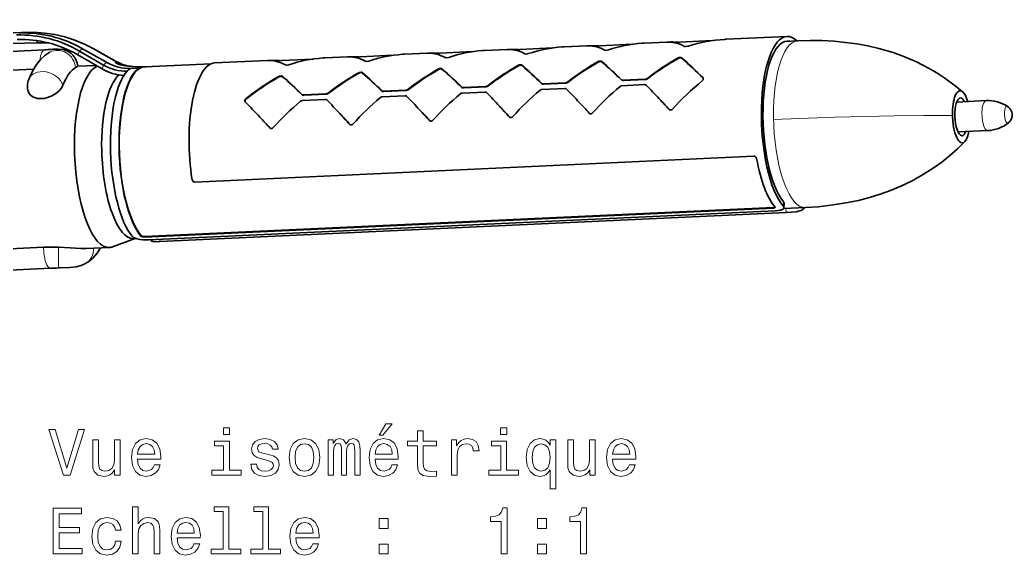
# Model space of a CAD drawing. Extents: x 370 to 946, y 143 to 764.
# Drawn here: x 870.1 to 946.2, y 716.5 to 757.6 of the extents above; entities that cross this region are included whole.
import ezdxf

# ---------------------------------------------------------------- set-up
doc = ezdxf.new("R2010")
doc.units = 0

msp = doc.modelspace()

# ---------------------------------------------------------------- linework, layer by layer
at = {"color": 7, "lineweight": 35, "ltscale": 0.16161}
msp.add_line((871.482, 755.865), (865.02, 755.691), dxfattribs=at)
at = {"color": 7, "lineweight": 35, "ltscale": 0.043537}
for p, q in [((913.564, 755.639), (911.824, 755.559)), ((899.58, 754.993), (901.32, 755.073)), ((893.458, 754.71), (895.197, 754.79)), ((911.938, 752.799), (910.199, 752.719)), ((911.953, 752.77), (910.213, 752.69)), ((917.984, 752.654), (916.245, 752.573)), ((918.06, 753.082), (916.321, 753.002)), ((918.075, 753.054), (916.336, 752.973)), ((891.832, 751.87), (893.572, 751.95)), ((891.847, 751.841), (893.586, 751.921)), ((897.954, 752.153), (899.694, 752.233)), ((897.969, 752.124), (899.709, 752.204)), ((904, 752.007), (905.74, 752.087)), ((905.816, 752.516), (904.076, 752.436)), ((905.831, 752.487), (904.091, 752.407)), ((911.862, 752.371), (910.122, 752.29)), ((891.756, 751.441), (893.495, 751.521)), ((897.878, 751.724), (899.618, 751.804))]:
    msp.add_line(p, q, dxfattribs=at)
at = {"color": 7, "lineweight": 35, "ltscale": 0.00285}
for p, q in [((913.564, 755.639), (913.678, 755.643)), ((919.686, 755.922), (919.8, 755.926)), ((901.319, 755.073), (901.433, 755.076)), ((907.441, 755.356), (907.555, 755.359)), ((895.197, 754.79), (895.311, 754.793))]:
    msp.add_line(p, q, dxfattribs=at)
at = {"color": 7, "lineweight": 35, "ltscale": 0.000339161}
msp.add_line((913.735, 755.642), (913.721, 755.642), dxfattribs=at)
at = {"color": 7, "lineweight": 35, "ltscale": 0.00383}
for p, q in [((913.735, 755.642), (913.888, 755.646)), ((901.49, 755.076), (901.643, 755.08)), ((895.368, 754.793), (895.521, 754.797))]:
    msp.add_line(p, q, dxfattribs=at)
at = {"color": 7, "lineweight": 13, "ltscale": 0.000387681}
for p, q in [((913.888, 755.646), (913.888, 755.631)), ((895.521, 754.797), (895.521, 754.781))]:
    msp.add_line(p, q, dxfattribs=at)
at = {"color": 7, "lineweight": 35, "ltscale": 0.076151}
for p, q in [((917.069, 755.754), (914.026, 755.613)), ((904.825, 755.188), (901.782, 755.047))]:
    msp.add_line(p, q, dxfattribs=at)
at = {"color": 7, "lineweight": 35, "ltscale": 0.003829}
for p, q in [((917.947, 755.842), (917.794, 755.833)), ((899.58, 754.993), (899.427, 754.984)), ((905.55, 755.267), (905.703, 755.276)), ((911.825, 755.559), (911.672, 755.55)), ((893.458, 754.71), (893.305, 754.701))]:
    msp.add_line(p, q, dxfattribs=at)
at = {"color": 7, "lineweight": 35, "ltscale": 0.043539}
for p, q in [((919.686, 755.922), (917.947, 755.842)), ((905.702, 755.276), (907.442, 755.356))]:
    msp.add_line(p, q, dxfattribs=at)
at = {"color": 7, "lineweight": 35, "ltscale": 0.000337637}
msp.add_line((919.857, 755.925), (919.844, 755.925), dxfattribs=at)
at = {"color": 7, "lineweight": 35, "ltscale": 0.003828}
for p, q in [((919.857, 755.925), (920.01, 755.929)), ((907.766, 755.363), (907.612, 755.359))]:
    msp.add_line(p, q, dxfattribs=at)
at = {"color": 7, "lineweight": 13, "ltscale": 0.00038772}
for p, q in [((920.01, 755.929), (920.01, 755.914)), ((907.766, 755.363), (907.766, 755.348))]:
    msp.add_line(p, q, dxfattribs=at)
at = {"color": 7, "lineweight": 35, "ltscale": 0.076149}
for p, q in [((923.191, 756.037), (920.149, 755.896)), ((898.703, 754.905), (895.66, 754.764)), ((910.947, 755.471), (907.904, 755.33)), ((892.58, 754.622), (889.538, 754.481))]:
    msp.add_line(p, q, dxfattribs=at)
at = {"color": 7, "lineweight": 35, "ltscale": 0.001743}
msp.add_line((924.207, 756.134), (924.138, 756.13), dxfattribs=at)
at = {"color": 7, "lineweight": 35, "ltscale": 0.11771}
msp.add_line((924.207, 756.134), (928.911, 756.352), dxfattribs=at)
at = {"color": 7, "lineweight": 35, "ltscale": 0.02477}
msp.add_line((928.739, 755.968), (929.729, 756.014), dxfattribs=at)
at = {"color": 7, "lineweight": 35, "ltscale": 0.148504}
for p, q in [((871.991, 755.329), (866.057, 755.055)), ((871.903, 740.181), (865.969, 739.907)), ((872.438, 738.566), (866.504, 738.292))]:
    msp.add_line(p, q, dxfattribs=at)
at = {"color": 7, "lineweight": 13, "ltscale": 0.000695995}
msp.add_line((872.478, 755.358), (872.45, 755.356), dxfattribs=at)
at = {"color": 7, "lineweight": 13, "ltscale": 0.008079}
msp.add_line((874.65, 755.235), (874.528, 754.935), dxfattribs=at)
at = {"color": 7, "lineweight": 35, "ltscale": 0.053589}
msp.add_line((876.384, 753.862), (874.528, 754.935), dxfattribs=at)
at = {"color": 7, "lineweight": 35, "ltscale": 0.053547}
msp.add_line((876.503, 754.161), (874.65, 755.235), dxfattribs=at)
at = {"color": 7, "lineweight": 35, "ltscale": 0.002399}
msp.add_line((874.813, 755.462), (874.896, 755.415), dxfattribs=at)
at = {"color": 7, "lineweight": 35, "ltscale": 0.051015}
msp.add_line((876.667, 754.402), (874.896, 755.415), dxfattribs=at)
at = {"color": 7, "lineweight": 35, "ltscale": 0.002397}
msp.add_line((875.983, 755.273), (876.067, 755.226), dxfattribs=at)
at = {"color": 7, "lineweight": 35, "ltscale": 0.036484}
msp.add_line((877.333, 754.5), (876.067, 755.226), dxfattribs=at)
at = {"color": 7, "lineweight": 35, "ltscale": 0.000339089}
for p, q in [((901.491, 755.076), (901.477, 755.075)), ((895.355, 754.792), (895.368, 754.793))]:
    msp.add_line(p, q, dxfattribs=at)
at = {"color": 7, "lineweight": 13, "ltscale": 0.000389207}
msp.add_line((901.643, 755.08), (901.644, 755.065), dxfattribs=at)
at = {"color": 7, "lineweight": 35, "ltscale": 0.000337564}
msp.add_line((907.613, 755.359), (907.599, 755.359), dxfattribs=at)
at = {"color": 7, "lineweight": 35, "ltscale": 0.035427}
msp.add_line((874.511, 754.061), (875.926, 754.127), dxfattribs=at)
at = {"color": 7, "lineweight": 13, "ltscale": 0.008028}
msp.add_line((876.503, 754.161), (876.384, 753.862), dxfattribs=at)
at = {"color": 7, "lineweight": 35, "ltscale": 0.0024}
msp.add_line((876.751, 754.354), (876.667, 754.402), dxfattribs=at)
at = {"color": 7, "lineweight": 35, "ltscale": 0.004422}
msp.add_line((877.902, 754.236), (877.74, 754.305), dxfattribs=at)
at = {"color": 7, "lineweight": 35, "ltscale": 0.127515}
msp.add_line((884.748, 754.26), (879.653, 754.024), dxfattribs=at)
at = {"color": 7, "lineweight": 35, "ltscale": 0.101208}
msp.add_line((885.019, 754.322), (889.063, 754.509), dxfattribs=at)
at = {"color": 7, "lineweight": 35, "ltscale": 0.000485383}
msp.add_line((889.063, 754.509), (889.083, 754.51), dxfattribs=at)
at = {"color": 7, "lineweight": 35, "ltscale": 0.001561}
msp.add_line((889.177, 754.511), (889.114, 754.51), dxfattribs=at)
at = {"color": 7, "lineweight": 13, "ltscale": 0.001042}
for p, q in [((908.32, 754.099), (908.308, 754.138)), ((914.442, 754.382), (914.43, 754.421)), ((896.076, 753.532), (896.064, 753.572)), ((902.198, 753.815), (902.186, 753.855)), ((889.954, 753.249), (889.941, 753.289))]:
    msp.add_line(p, q, dxfattribs=at)
at = {"color": 7, "lineweight": 13, "ltscale": 0.001036}
for p, q in [((908.594, 754.111), (908.583, 754.151)), ((920.839, 754.677), (920.828, 754.717)), ((902.472, 753.828), (902.461, 753.868)), ((890.228, 753.262), (890.217, 753.302))]:
    msp.add_line(p, q, dxfattribs=at)
at = {"color": 7, "lineweight": 13, "ltscale": 0.001037}
msp.add_line((914.717, 754.394), (914.705, 754.434), dxfattribs=at)
at = {"color": 7, "lineweight": 13, "ltscale": 0.001043}
msp.add_line((920.565, 754.665), (920.553, 754.705), dxfattribs=at)
at = {"color": 7, "lineweight": 35, "ltscale": 0.137018}
msp.add_line((865.658, 753.593), (871.133, 753.846), dxfattribs=at)
at = {"color": 7, "lineweight": 13, "ltscale": 0.001093}
msp.add_line((877.523, 754.029), (877.486, 754.051), dxfattribs=at)
at = {"color": 7, "lineweight": 35, "ltscale": 0.000198575}
msp.add_line((878.314, 753.692), (878.322, 753.692), dxfattribs=at)
at = {"color": 7, "lineweight": 35, "ltscale": 2.44617e-05}
msp.add_line((878.563, 753.902), (878.562, 753.902), dxfattribs=at)
at = {"color": 7, "lineweight": 35, "ltscale": 0.000229131}
msp.add_line((878.572, 753.902), (878.563, 753.902), dxfattribs=at)
at = {"color": 7, "lineweight": 35, "ltscale": 0.0118}
msp.add_line((879.043, 753.924), (878.571, 753.902), dxfattribs=at)
at = {"color": 7, "lineweight": 35, "ltscale": 0.001247}
msp.add_line((878.743, 754.044), (878.693, 754.048), dxfattribs=at)
at = {"color": 7, "lineweight": 13, "ltscale": 0.001139}
msp.add_line((879.166, 753.842), (879.165, 753.887), dxfattribs=at)
at = {"color": 7, "lineweight": 35, "ltscale": 0.002002}
msp.add_line((879.232, 753.888), (879.166, 753.842), dxfattribs=at)
at = {"color": 7, "lineweight": 35, "ltscale": 0.001137}
for p, q in [((879.177, 753.857), (879.176, 753.903)), ((919.131, 751.545), (919.099, 751.578)), ((894.642, 750.413), (894.611, 750.446)), ((906.886, 750.979), (906.855, 751.012))]:
    msp.add_line(p, q, dxfattribs=at)
at = {"color": 7, "lineweight": 13, "ltscale": 0.001035}
msp.add_line((896.35, 753.545), (896.339, 753.585), dxfattribs=at)
at = {"color": 7, "lineweight": 13, "ltscale": 0.000821605}
for p, q in [((910.075, 752.76), (910.09, 752.731)), ((916.197, 753.044), (916.212, 753.014)), ((891.708, 751.911), (891.723, 751.882))]:
    msp.add_line(p, q, dxfattribs=at)
at = {"color": 7, "lineweight": 13, "ltscale": 0.000807955}
msp.add_line((910.199, 752.719), (910.213, 752.69), dxfattribs=at)
at = {"color": 7, "lineweight": 13, "ltscale": 0.00081699}
for p, q in [((911.938, 752.799), (911.953, 752.77)), ((918.06, 753.082), (918.075, 753.054)), ((899.693, 752.233), (899.709, 752.204)), ((905.816, 752.516), (905.831, 752.487))]:
    msp.add_line(p, q, dxfattribs=at)
at = {"color": 7, "lineweight": 13, "ltscale": 0.000819558}
for p, q in [((912.081, 752.853), (912.095, 752.824)), ((893.714, 752.004), (893.729, 751.975)), ((905.958, 752.57), (905.973, 752.541))]:
    msp.add_line(p, q, dxfattribs=at)
at = {"color": 7, "lineweight": 13, "ltscale": 0.000807276}
for p, q in [((916.321, 753.002), (916.336, 752.973)), ((904.077, 752.436), (904.091, 752.407))]:
    msp.add_line(p, q, dxfattribs=at)
at = {"color": 7, "lineweight": 13, "ltscale": 0.000820924}
msp.add_line((918.203, 753.136), (918.218, 753.107), dxfattribs=at)
at = {"color": 7, "lineweight": 13, "ltscale": 0.000757465}
msp.add_line((922.469, 753.165), (922.456, 753.192), dxfattribs=at)
at = {"color": 7, "lineweight": 35, "ltscale": 0.000578298}
msp.add_line((922.469, 753.165), (922.484, 753.147), dxfattribs=at)
at = {"color": 7, "lineweight": 13, "ltscale": 0.000808644}
msp.add_line((891.832, 751.87), (891.847, 751.841), dxfattribs=at)
at = {"color": 7, "lineweight": 13, "ltscale": 0.000816281}
msp.add_line((893.571, 751.95), (893.586, 751.921), dxfattribs=at)
at = {"color": 7, "lineweight": 13, "ltscale": 0.000823654}
msp.add_line((897.831, 752.194), (897.845, 752.165), dxfattribs=at)
at = {"color": 7, "lineweight": 13, "ltscale": 0.000809322}
msp.add_line((897.955, 752.153), (897.969, 752.124), dxfattribs=at)
at = {"color": 7, "lineweight": 13, "ltscale": 0.000820238}
msp.add_line((899.836, 752.287), (899.851, 752.258), dxfattribs=at)
at = {"color": 7, "lineweight": 13, "ltscale": 0.000822968}
msp.add_line((903.953, 752.477), (903.968, 752.448), dxfattribs=at)
at = {"color": 7, "lineweight": 35, "ltscale": 0.000794143}
msp.add_line((887.339, 751.36), (887.359, 751.335), dxfattribs=at)
at = {"color": 7, "lineweight": 13, "ltscale": 0.000790613}
msp.add_line((887.417, 751.544), (887.401, 751.571), dxfattribs=at)
at = {"color": 7, "lineweight": 35, "ltscale": 0.001136}
for p, q in [((913.008, 751.262), (912.977, 751.295)), ((900.764, 750.696), (900.733, 750.729))]:
    msp.add_line(p, q, dxfattribs=at)
at = {"color": 7, "lineweight": 35, "ltscale": 0.056857}
for p, q in [((944.194, 751.427), (941.922, 751.322)), ((944.3, 749.13), (942.028, 749.025))]:
    msp.add_line(p, q, dxfattribs=at)
at = {"color": 7, "lineweight": 13, "ltscale": 0.000517588}
for p, q in [((913.747, 750.468), (913.73, 750.479)), ((919.869, 750.751), (919.852, 750.762)), ((901.503, 749.902), (901.486, 749.913)), ((907.625, 750.185), (907.608, 750.196))]:
    msp.add_line(p, q, dxfattribs=at)
at = {"color": 7, "lineweight": 35, "ltscale": 0.000772277}
for p, q in [((913.747, 750.468), (913.77, 750.447)), ((895.38, 749.618), (895.403, 749.598)), ((901.503, 749.902), (901.526, 749.881)), ((889.258, 749.335), (889.281, 749.315))]:
    msp.add_line(p, q, dxfattribs=at)
at = {"color": 7, "lineweight": 35, "ltscale": 0.000773405}
for p, q in [((919.869, 750.751), (919.892, 750.73)), ((907.625, 750.185), (907.648, 750.164))]:
    msp.add_line(p, q, dxfattribs=at)
at = {"color": 7, "lineweight": 35, "ltscale": 0.001134}
msp.add_line((888.52, 750.13), (888.488, 750.163), dxfattribs=at)
at = {"color": 7, "lineweight": 13, "ltscale": 0.000518853}
msp.add_line((895.38, 749.618), (895.363, 749.63), dxfattribs=at)
at = {"color": 7, "lineweight": 13, "ltscale": 0.000518444}
msp.add_line((889.258, 749.335), (889.241, 749.347), dxfattribs=at)
at = {"color": 7, "lineweight": 35}
for p, q in [((926.359, 747.166), (883.504, 745.184)), ((927.867, 743.182), (879.643, 740.952)), ((927.871, 743.229), (879.647, 740.999)), ((879.975, 740.748), (928.011, 742.969)), ((880.82, 740.61), (928.855, 742.831))]:
    msp.add_line(p, q, dxfattribs=at)
at = {"color": 7, "lineweight": 13, "ltscale": 0.008593}
msp.add_line((928.622, 743.324), (928.636, 743.667), dxfattribs=at)
at = {"color": 7, "lineweight": 35, "ltscale": 0.008535}
msp.add_line((928.678, 743.198), (928.692, 743.539), dxfattribs=at)
at = {"color": 7, "lineweight": 13, "ltscale": 0.001179}
msp.add_line((927.867, 743.182), (927.871, 743.229), dxfattribs=at)
at = {"color": 7, "lineweight": 35, "ltscale": 0.041432}
msp.add_line((928.665, 743.151), (930.32, 743.228), dxfattribs=at)
at = {"color": 7, "lineweight": 13, "ltscale": 0.008228}
msp.add_line((928.855, 742.831), (928.827, 743.159), dxfattribs=at)
at = {"color": 7, "lineweight": 13, "ltscale": 0.00347}
msp.add_line((930.116, 743.079), (930.104, 743.218), dxfattribs=at)
at = {"color": 7, "lineweight": 35, "ltscale": 0.045984}
msp.add_line((878.912, 740.851), (877.188, 740.21), dxfattribs=at)
at = {"color": 7, "lineweight": 35, "ltscale": 0.004405}
msp.add_line((878.799, 740.845), (878.975, 740.854), dxfattribs=at)
at = {"color": 7, "lineweight": 13, "ltscale": 0.001177}
for p, q in [((879.389, 741.014), (879.393, 741.061)), ((879.643, 740.952), (879.647, 740.999))]:
    msp.add_line(p, q, dxfattribs=at)
at = {"color": 7, "lineweight": 35, "ltscale": 0.001679}
msp.add_line((880.146, 740.688), (880.14, 740.755), dxfattribs=at)
at = {"color": 7, "lineweight": 13, "ltscale": 0.004429}
msp.add_line((880.82, 740.61), (880.804, 740.786), dxfattribs=at)
at = {"color": 7, "lineweight": 35, "ltscale": 0.044706}
msp.add_line((875.157, 740.076), (876.943, 740.159), dxfattribs=at)
at = {"color": 7, "lineweight": 35}
for points in [[(877.74, 754.305), (877.318, 754.508), (876.669, 754.87), (875.746, 755.393), (875.028, 755.759), (874.302, 756.065), (873.543, 756.315), (872.764, 756.499), (871.969, 756.615), (871.162, 756.669), (870.215, 756.667), (868.683, 756.608), (865.018, 756.46), (863.959, 756.428), (863.211, 756.445), (862.454, 756.527), (861.735, 756.678), (861.154, 756.859), (860.491, 757.134), (859.835, 757.489), (859.613, 757.628)], [(929.735, 756.015), (930.679, 756.04), (931.605, 756.03), (932.512, 755.983), (933.401, 755.9), (934.27, 755.78), (935.12, 755.623), (935.949, 755.43), (937.041, 755.11), (937.877, 754.809), (938.842, 754.395), (939.767, 753.924), (940.407, 753.55), (941.025, 753.148), (941.906, 752.497), (942.381, 752.102)], [(872.372, 755.139), (872.023, 754.912), (871.682, 754.603), (871.374, 754.226), (871.101, 753.79), (870.842, 753.255), (870.76, 753.053)], [(874.515, 754.06), (874.466, 754.34), (874.351, 754.628), (874.178, 754.884), (873.953, 755.097), (873.68, 755.256), (873.372, 755.355), (873.029, 755.389), (872.615, 755.368), (872.478, 755.358)], [(908.813, 755.02), (908.837, 755.012), (908.9, 755.004), (909.088, 755.033)], [(914.935, 755.303), (914.959, 755.295), (915.023, 755.287), (915.21, 755.316)], [(921.057, 755.587), (921.081, 755.578), (921.145, 755.57), (921.333, 755.599)], [(878.693, 754.048), (878.376, 754.068), (878.171, 754.091), (877.775, 754.181), (877.606, 754.244), (877.474, 754.314), (877.434, 754.348), (877.423, 754.362), (877.417, 754.374), (877.417, 754.379), (877.422, 754.388), (877.43, 754.393), (877.445, 754.396), (877.485, 754.393)], [(890.446, 754.171), (890.47, 754.162), (890.534, 754.154), (890.722, 754.184)], [(896.569, 754.454), (896.592, 754.445), (896.656, 754.438), (896.844, 754.467)], [(902.691, 754.737), (902.715, 754.728), (902.778, 754.721), (902.966, 754.75)], [(908.583, 754.151), (908.558, 754.167), (908.492, 754.182), (908.368, 754.165), (908.308, 754.138)], [(908.594, 754.111), (908.57, 754.127), (908.504, 754.142), (908.38, 754.125), (908.32, 754.099)], [(914.705, 754.434), (914.68, 754.45), (914.614, 754.465), (914.491, 754.448), (914.43, 754.421)], [(914.717, 754.394), (914.692, 754.41), (914.626, 754.425), (914.502, 754.408), (914.442, 754.382)], [(920.828, 754.717), (920.803, 754.733), (920.737, 754.748), (920.613, 754.731), (920.553, 754.705)], [(920.839, 754.677), (920.814, 754.693), (920.748, 754.708), (920.625, 754.691), (920.565, 754.665)], [(874.353, 753.967), (874.496, 754.046), (874.512, 754.057), (874.514, 754.06)], [(879.042, 753.924), (879.133, 753.922), (879.163, 753.915), (879.172, 753.91), (879.175, 753.907), (879.176, 753.903)], [(896.339, 753.585), (896.314, 753.601), (896.248, 753.616), (896.124, 753.599), (896.064, 753.572)], [(896.35, 753.545), (896.325, 753.56), (896.259, 753.575), (896.136, 753.558), (896.076, 753.532)], [(902.461, 753.868), (902.436, 753.884), (902.37, 753.899), (902.246, 753.882), (902.186, 753.855)], [(902.472, 753.828), (902.447, 753.844), (902.382, 753.859), (902.258, 753.841), (902.198, 753.815)], [(871.765, 751.582), (871.949, 751.6), (872.134, 751.638), (872.493, 751.768), (872.821, 751.958), (873.096, 752.19), (873.269, 752.396), (873.383, 752.606)], [(890.217, 753.302), (890.192, 753.318), (890.126, 753.333), (890.002, 753.315), (889.941, 753.289)], [(890.228, 753.262), (890.203, 753.277), (890.137, 753.292), (890.014, 753.275), (889.954, 753.249)], [(922.478, 753.161), (922.489, 753.079), (922.47, 753.023), (922.414, 752.956)], [(871.765, 751.582), (871.431, 751.602), (871.275, 751.641), (871.132, 751.697), (871.007, 751.768), (870.9, 751.854), (870.797, 751.978), (870.732, 752.115)], [(887.401, 751.571), (887.355, 751.524), (887.328, 751.467), (887.33, 751.378), (887.339, 751.36)], [(887.417, 751.544), (887.347, 751.449), (887.338, 751.385), (887.348, 751.347)], [(942.558, 748.292), (942.458, 748.216), (942.354, 748.189), (942.247, 748.212), (942.168, 748.262), (942.09, 748.34), (942.006, 748.457), (941.928, 748.603), (941.791, 748.967), (941.688, 749.404), (941.626, 749.842), (941.599, 750.297)], [(942.866, 749.063), (942.787, 748.737), (942.684, 748.475), (942.558, 748.292)], [(930.314, 743.227), (931.289, 743.291), (932.454, 743.421), (933.585, 743.606), (934.384, 743.776), (935.227, 743.993), (936.047, 744.245), (936.843, 744.531), (937.65, 744.867), (938.464, 745.257), (939.182, 745.65), (940.117, 746.237), (940.774, 746.708), (941.4, 747.21), (941.996, 747.739), (942.558, 748.292)], [(928.001, 743.235), (927.996, 743.221), (927.988, 743.213), (927.963, 743.199), (927.867, 743.182)], [(927.992, 743.26), (927.97, 743.247), (927.871, 743.229)], [(928.678, 743.198), (928.662, 743.147), (928.62, 743.102), (928.555, 743.064), (928.406, 743.016), (928.22, 742.985), (928.011, 742.969)], [(930.116, 743.079), (929.998, 743.008), (929.888, 742.969), (929.622, 742.907), (929.242, 742.858), (928.855, 742.831)], [(878.703, 741.016), (878.794, 740.938), (878.92, 740.874), (879.072, 740.824), (879.285, 740.781), (879.513, 740.755), (879.975, 740.748)], [(879.643, 740.952), (879.467, 740.973), (879.401, 741.003), (879.389, 741.014)], [(879.647, 740.999), (879.47, 741.02), (879.405, 741.05), (879.393, 741.061)], [(880.146, 740.688), (880.151, 740.672), (880.163, 740.658), (880.19, 740.641), (880.277, 740.618), (880.427, 740.605), (880.82, 740.61)], [(874.755, 740.075), (873.935, 740.123), (873.036, 740.178)], [(876.275, 740.128), (875.998, 739.713), (875.7, 739.371), (875.379, 739.093), (875.07, 738.896)], [(875.072, 738.899), (874.782, 738.774), (874.411, 738.681), (873.923, 738.624), (873.133, 738.589), (873.014, 738.586)]]:
    msp.add_lwpolyline(points, dxfattribs=at)
at = {"color": 7, "lineweight": 13}
for points in [[(872.898, 755.283), (872.983, 755.338), (872.995, 755.351), (872.997, 755.356), (872.997, 755.363), (872.994, 755.367), (872.983, 755.374), (872.96, 755.379), (872.885, 755.382), (872.452, 755.356)], [(927.879, 749.972), (932.577, 750.156), (937.155, 750.267), (939.394, 750.292), (941.599, 750.297)], [(873.036, 740.178), (873.051, 739.056), (873.033, 738.656), (873.021, 738.595), (873.018, 738.589), (873.016, 738.587), (873.014, 738.586)]]:
    msp.add_lwpolyline(points, dxfattribs=at)
for points in [[(874.568, 726.197), (873.69, 723.216), (872.788, 726.197), (872.309, 726.197), (873.438, 722.692), (873.943, 722.692), (875.047, 726.197)], [(886.162, 726.313), (885.693, 726.313), (885.693, 725.809), (886.162, 725.809)], [(897.631, 725.768), (897.928, 725.768), (898.629, 726.626), (898.135, 726.626)], [(900.566, 724.931), (900.566, 723.575), (900.596, 723.136), (900.737, 722.833), (901.02, 722.657), (901.499, 722.596), (902.023, 722.621), (902.023, 723.005), (901.64, 722.974), (901.292, 723.015), (901.105, 723.141), (901.025, 723.353), (901.01, 723.65), (901.01, 724.931), (902.023, 724.931), (902.023, 725.309), (901.01, 725.309), (901.01, 726.101), (900.566, 726.101), (900.566, 725.309), (899.799, 725.309), (899.799, 724.931)], [(907.415, 726.313), (906.946, 726.313), (906.946, 725.809), (907.415, 725.809)], [(877.77, 725.4), (877.327, 725.4), (877.327, 723.837), (877.276, 723.474), (877.13, 723.211), (876.903, 723.05), (876.605, 723), (876.368, 723.04), (876.217, 723.161), (876.131, 723.368), (876.111, 723.66), (876.111, 725.4), (875.667, 725.4), (875.667, 723.62), (875.683, 723.262), (875.778, 722.964), (876.071, 722.692), (876.54, 722.596), (876.792, 722.631), (877.009, 722.722), (877.196, 722.879), (877.347, 723.106), (877.347, 722.692), (877.77, 722.692)], [(879.107, 723.917), (880.882, 723.917), (880.887, 724.124), (880.807, 724.704), (880.585, 725.138), (880.232, 725.4), (879.763, 725.496), (879.304, 725.395), (878.951, 725.113), (878.724, 724.654), (878.643, 724.049), (878.719, 723.428), (878.946, 722.974), (879.294, 722.692), (879.747, 722.596), (880.141, 722.662), (880.464, 722.833), (880.701, 723.106), (880.837, 723.469), (880.398, 723.469), (880.307, 723.267), (880.176, 723.116), (879.803, 722.995), (879.515, 723.05), (879.299, 723.227), (879.157, 723.514), (879.107, 723.902)], [(886.147, 723.065), (886.147, 725.309), (885.008, 725.309), (885.008, 724.931), (885.703, 724.931), (885.703, 723.065), (884.796, 723.065), (884.796, 722.692), (887.065, 722.692), (887.065, 723.065)], [(889.153, 724.271), (888.724, 724.371), (888.407, 724.487), (888.301, 724.724), (888.331, 724.891), (888.437, 725.012), (888.608, 725.087), (888.855, 725.118), (889.093, 725.087), (889.279, 724.997), (889.4, 724.861), (889.451, 724.679), (889.884, 724.679), (889.884, 724.689), (889.809, 725.017), (889.602, 725.274), (889.279, 725.435), (888.855, 725.496), (888.427, 725.435), (888.114, 725.269), (887.917, 725.022), (887.857, 724.709), (887.902, 724.407), (888.044, 724.195), (888.276, 724.044), (888.613, 723.938), (889.108, 723.817), (889.41, 723.69), (889.491, 723.59), (889.521, 723.438), (889.476, 723.252), (889.355, 723.111), (889.158, 723.02), (888.896, 722.99), (888.618, 723.02), (888.417, 723.126), (888.281, 723.297), (888.225, 723.534), (887.796, 723.534), (887.867, 723.131), (888.074, 722.838), (888.402, 722.662), (888.855, 722.596), (889.33, 722.662), (889.678, 722.838), (889.889, 723.121), (889.965, 723.489), (889.91, 723.807), (889.753, 724.023), (889.496, 724.165)], [(890.732, 724.044), (890.812, 723.428), (891.044, 722.974), (891.412, 722.692), (891.907, 722.596), (892.396, 722.692), (892.764, 722.969), (892.996, 723.423), (893.082, 724.044), (892.996, 724.659), (892.764, 725.118), (892.396, 725.395), (891.907, 725.496), (891.412, 725.395), (891.044, 725.113), (890.812, 724.659)], [(893.722, 722.692), (894.131, 722.692), (894.131, 724.503), (894.156, 724.775), (894.232, 724.971), (894.348, 725.087), (894.499, 725.133), (894.62, 725.093), (894.701, 724.992), (894.741, 724.82), (894.756, 724.593), (894.756, 722.692), (895.139, 722.692), (895.139, 724.503), (895.165, 724.77), (895.24, 724.966), (895.361, 725.087), (895.513, 725.133), (895.634, 725.093), (895.714, 724.992), (895.765, 724.593), (895.765, 722.692), (896.173, 722.692), (896.173, 724.563), (896.148, 724.951), (896.067, 725.249), (895.906, 725.43), (895.644, 725.496), (895.336, 725.395), (895.099, 725.103), (894.912, 725.39), (894.6, 725.496), (894.312, 725.395), (894.116, 725.113), (894.116, 725.4), (893.722, 725.4)], [(897.323, 723.917), (899.098, 723.917), (899.103, 724.124), (899.023, 724.704), (898.801, 725.138), (898.448, 725.4), (897.979, 725.496), (897.52, 725.395), (897.167, 725.113), (896.94, 724.654), (896.859, 724.049), (896.935, 723.428), (897.162, 722.974), (897.51, 722.692), (897.964, 722.596), (898.357, 722.662), (898.68, 722.833), (898.917, 723.106), (899.053, 723.469), (898.614, 723.469), (898.523, 723.267), (898.392, 723.116), (898.019, 722.995), (897.732, 723.05), (897.515, 723.227), (897.373, 723.514), (897.323, 723.902)], [(903.173, 722.692), (903.617, 722.692), (903.617, 724.24), (903.662, 724.613), (903.799, 724.881), (904.02, 725.042), (904.318, 725.098), (904.54, 725.062), (904.706, 724.961), (904.807, 724.79), (904.843, 724.558), (905.291, 724.558), (905.231, 724.966), (905.064, 725.259), (904.787, 725.435), (904.409, 725.496), (904.152, 725.456), (903.93, 725.355), (903.733, 725.183), (903.577, 724.951), (903.577, 725.4), (903.173, 725.4)], [(907.399, 723.065), (907.399, 725.309), (906.26, 725.309), (906.26, 724.931), (906.956, 724.931), (906.956, 723.065), (906.048, 723.065), (906.048, 722.692), (908.317, 722.692), (908.317, 723.065)], [(910.743, 724.982), (910.587, 725.208), (910.41, 725.37), (910.203, 725.461), (909.966, 725.496), (909.538, 725.395), (909.205, 725.113), (908.988, 724.659), (908.912, 724.049), (908.988, 723.433), (909.205, 722.979), (909.538, 722.692), (909.966, 722.596), (910.203, 722.626), (910.405, 722.712), (910.582, 722.868), (910.743, 723.106), (910.743, 721.643), (911.187, 721.643), (911.187, 725.4), (910.743, 725.4)], [(914.203, 725.4), (913.759, 725.4), (913.759, 723.837), (913.708, 723.474), (913.562, 723.211), (913.335, 723.05), (913.038, 723), (912.801, 723.04), (912.649, 723.161), (912.564, 723.368), (912.544, 723.66), (912.544, 725.4), (912.1, 725.4), (912.1, 723.62), (912.115, 723.262), (912.211, 722.964), (912.503, 722.692), (912.972, 722.596), (913.224, 722.631), (913.441, 722.722), (913.628, 722.879), (913.779, 723.106), (913.779, 722.692), (914.203, 722.692)], [(915.539, 723.917), (917.314, 723.917), (917.319, 724.124), (917.239, 724.704), (917.017, 725.138), (916.664, 725.4), (916.195, 725.496), (915.736, 725.395), (915.383, 725.113), (915.156, 724.654), (915.075, 724.049), (915.151, 723.428), (915.378, 722.974), (915.726, 722.692), (916.18, 722.596), (916.573, 722.662), (916.896, 722.833), (917.133, 723.106), (917.269, 723.469), (916.83, 723.469), (916.74, 723.267), (916.608, 723.116), (916.235, 722.995), (915.948, 723.05), (915.731, 723.227), (915.59, 723.514), (915.539, 723.902)], [(879.107, 724.291), (879.162, 724.639), (879.299, 724.896), (879.505, 725.052), (879.778, 725.108), (880.045, 725.052), (880.252, 724.896), (880.378, 724.639), (880.423, 724.291)], [(891.185, 724.049), (891.231, 724.503), (891.372, 724.83), (891.599, 725.032), (891.907, 725.103), (892.209, 725.032), (892.436, 724.835), (892.577, 724.503), (892.628, 724.049), (892.577, 723.59), (892.436, 723.257), (892.209, 723.055), (891.907, 722.99), (891.599, 723.055), (891.372, 723.257), (891.231, 723.59)], [(897.323, 724.291), (897.379, 724.639), (897.515, 724.896), (897.721, 725.052), (897.994, 725.108), (898.261, 725.052), (898.468, 724.896), (898.594, 724.639), (898.639, 724.291)], [(909.366, 724.049), (909.412, 724.497), (909.553, 724.825), (909.765, 725.027), (910.042, 725.098), (910.335, 725.027), (910.557, 724.83), (910.688, 724.503), (910.738, 724.049), (910.688, 723.59), (910.557, 723.262), (910.335, 723.06), (910.042, 722.995), (909.765, 723.06), (909.553, 723.262), (909.412, 723.595)], [(915.539, 724.291), (915.595, 724.639), (915.731, 724.896), (915.938, 725.052), (916.21, 725.108), (916.477, 725.052), (916.684, 724.896), (916.81, 724.639), (916.855, 724.291)], [(872.631, 716.645), (874.85, 716.645), (874.85, 717.069), (873.095, 717.069), (873.095, 718.254), (874.659, 718.254), (874.659, 718.673), (873.095, 718.673), (873.095, 719.721), (874.81, 719.721), (874.81, 720.145), (872.631, 720.145)], [(878.719, 716.645), (879.162, 716.645), (879.162, 718.209), (879.208, 718.567), (879.354, 718.829), (879.581, 718.99), (879.884, 719.051), (880.126, 719), (880.277, 718.864), (880.353, 718.637), (880.378, 718.335), (880.378, 716.645), (880.822, 716.645), (880.822, 718.425), (880.801, 718.783), (880.711, 719.081), (880.413, 719.353), (879.949, 719.449), (879.697, 719.414), (879.48, 719.318), (879.299, 719.167), (879.162, 718.96), (879.162, 720.266), (878.719, 720.266)], [(885.673, 719.893), (885.673, 717.018), (884.76, 717.018), (884.76, 716.645), (887.025, 716.645), (887.025, 717.018), (886.117, 717.018), (886.117, 720.266), (884.977, 720.266), (884.977, 719.893)], [(888.709, 719.893), (888.709, 717.018), (887.796, 717.018), (887.796, 716.645), (890.061, 716.645), (890.061, 717.018), (889.153, 717.018), (889.153, 720.266), (888.013, 720.266), (888.013, 719.893)], [(906.996, 716.645), (907.455, 716.645), (907.455, 720.17), (907.112, 720.17), (907.021, 719.863), (906.84, 719.656), (906.562, 719.535), (906.179, 719.495), (906.179, 719.136), (906.996, 719.136)], [(913.068, 716.645), (913.527, 716.645), (913.527, 720.17), (913.184, 720.17), (913.093, 719.863), (912.912, 719.656), (912.634, 719.535), (912.251, 719.495), (912.251, 719.136), (913.068, 719.136)], [(877.407, 718.456), (877.846, 718.456), (877.755, 718.859), (877.538, 719.177), (877.201, 719.374), (876.762, 719.449), (876.278, 719.348), (875.91, 719.066), (875.678, 718.607), (875.597, 717.992), (875.672, 717.381), (875.899, 716.928), (876.258, 716.645), (876.747, 716.549), (877.18, 716.625), (877.518, 716.837), (877.75, 717.17), (877.851, 717.613), (877.428, 717.613), (877.352, 717.331), (877.211, 717.119), (877.009, 716.988), (876.762, 716.948), (876.454, 717.013), (876.232, 717.215), (876.096, 717.543), (876.051, 718.007), (876.096, 718.461), (876.237, 718.789), (876.464, 718.99), (876.762, 719.061), (877.024, 719.015), (877.221, 718.899), (877.352, 718.708)], [(882.143, 717.871), (883.918, 717.871), (883.923, 718.077), (883.843, 718.657), (883.621, 719.091), (883.268, 719.353), (882.799, 719.449), (882.34, 719.348), (881.987, 719.066), (881.76, 718.607), (881.679, 718.002), (881.755, 717.381), (881.982, 716.928), (882.33, 716.645), (882.783, 716.549), (883.177, 716.615), (883.5, 716.786), (883.737, 717.059), (883.873, 717.422), (883.434, 717.422), (883.343, 717.22), (883.212, 717.069), (882.839, 716.948), (882.551, 717.003), (882.335, 717.18), (882.193, 717.467), (882.143, 717.856)], [(891.251, 717.871), (893.026, 717.871), (893.031, 718.077), (892.951, 718.657), (892.729, 719.091), (892.376, 719.353), (891.907, 719.449), (891.448, 719.348), (891.095, 719.066), (890.868, 718.607), (890.787, 718.002), (890.863, 717.381), (891.09, 716.928), (891.438, 716.645), (891.891, 716.549), (892.285, 716.615), (892.608, 716.786), (892.845, 717.059), (892.981, 717.422), (892.542, 717.422), (892.451, 717.22), (892.32, 717.069), (891.947, 716.948), (891.66, 717.003), (891.443, 717.18), (891.301, 717.467), (891.251, 717.856)], [(897.631, 718.602), (898.327, 718.602), (898.327, 719.353), (897.631, 719.353)], [(909.775, 718.602), (910.471, 718.602), (910.471, 719.353), (909.775, 719.353)], [(882.143, 718.244), (882.198, 718.592), (882.335, 718.849), (882.541, 719.005), (882.814, 719.061), (883.081, 719.005), (883.288, 718.849), (883.414, 718.592), (883.459, 718.244)], [(891.251, 718.244), (891.307, 718.592), (891.443, 718.849), (891.649, 719.005), (891.922, 719.061), (892.189, 719.005), (892.396, 718.849), (892.522, 718.592), (892.567, 718.244)], [(897.631, 716.645), (898.327, 716.645), (898.327, 717.397), (897.631, 717.397)], [(909.775, 716.645), (910.471, 716.645), (910.471, 717.397), (909.775, 717.397)]]:
    msp.add_lwpolyline(points, close=True, dxfattribs=at)
at = {"color": 7, "lineweight": 35}
for centre, radius, start, end in [((870.059, 747.337), 9.134, 59.82972, 91.40008), ((870.37, 747.538), 9.084, 60.72359, 91.82519), ((870.096, 747.329), 8.803, 59.77208, 91.46775), ((871.717, 747.147), 8.721, 86.07149, 91.54707), ((913.611, 752.905), 2.739, 61.08359, 88.59914), ((913.911, 744.679), 10.967, 87.17618, 90.11965), ((918.582, 745.165), 10.697, 94.22549, 108.37792), ((919.733, 753.188), 2.739, 61.08359, 88.59914), ((920.033, 744.963), 10.967, 87.17618, 90.11965), ((924.711, 745.421), 10.725, 93.06241, 108.36389), ((871.122, 773.865), 18.556, 272.67892, 274.18979), ((871.491, 747.243), 9.201, 60.77507, 64.16056), ((900.216, 744.315), 10.697, 94.22549, 108.37792), ((901.366, 752.339), 2.739, 61.08359, 88.59915), ((901.666, 744.113), 10.967, 87.17618, 90.11965), ((906.338, 744.599), 10.697, 94.22549, 108.37792), ((907.488, 752.622), 2.739, 61.08359, 88.59914), ((907.788, 744.396), 10.967, 87.17618, 90.11965), ((912.46, 744.882), 10.697, 94.22549, 108.37792), ((878.23, 757.099), 3.408, 239.55083, 271.40957), ((878.455, 757.321), 3.421, 240.13446, 271.79908), ((877.186, 753.144), 1.285, 64.52675, 76.55413), ((878.86, 756.527), 2.483, 247.30624, 260.80722), ((889.422, 743.538), 10.976, 87.17724, 91.27715), ((894.093, 744.032), 10.697, 94.22549, 108.37792), ((895.244, 752.056), 2.739, 61.08359, 88.59915), ((895.544, 743.83), 10.967, 87.17618, 90.11965), ((917.916, 737.209), 19.466, 119.57418, 127.89823), ((887.263, 729.804), 32.363, 45.18039, 48.79231), ((887.67, 729.959), 31.956, 45.44739, 49.09635), ((924.038, 737.492), 19.466, 119.57418, 127.89823), ((924.02, 737.413), 19.486, 119.44209, 127.73234), ((893.385, 730.087), 32.363, 45.18039, 48.79231), ((893.792, 730.242), 31.956, 45.44739, 49.09635), ((930.16, 737.775), 19.466, 119.57418, 127.89823), ((930.143, 737.696), 19.486, 119.4421, 127.73234), ((898.85, 729.654), 33.335, 44.91697, 48.75275), ((899.278, 729.825), 32.902, 45.18363, 49.05695), ((878.268, 757.134), 3.775, 240.05768, 266.94077), ((879.31, 752.763), 1.362, 123.26183, 137.00054), ((878.882, 756.639), 2.597, 260.72537, 265.8322), ((879.251, 759.557), 5.538, 264.73913, 274.12106), ((879.155, 753.907), 0.022, 297.72275, 348.62635), ((879.156, 753.861), 0.0221, 297.85545, 348.76069), ((879.714, 753.185), 0.851, 94.37711, 124.4546), ((879.69, 753.3), 0.734, 83.31174, 93.24481), ((905.671, 736.643), 19.466, 119.57418, 127.89823), ((905.654, 736.563), 19.486, 119.44209, 127.73234), ((875.018, 729.238), 32.363, 45.18039, 48.79231), ((875.426, 729.392), 31.956, 45.44739, 49.09635), ((911.794, 736.926), 19.466, 119.57418, 127.89823), ((911.776, 736.846), 19.486, 119.44209, 127.73234), ((881.14, 729.521), 32.363, 45.18039, 48.79231), ((881.548, 729.676), 31.956, 45.44739, 49.09635), ((917.898, 737.129), 19.486, 119.44209, 127.73234), ((872.064, 752.545), 1.4, 158.72474, 197.88662), ((899.636, 736.225), 19.626, 119.60014, 128.56565), ((899.617, 736.147), 19.644, 119.46752, 128.39084), ((868.896, 728.955), 32.363, 45.18039, 48.79231), ((869.303, 729.109), 31.956, 45.44739, 49.09635), ((910.184, 752.883), 0.164, 228.39105, 275.32371), ((910.198, 752.854), 0.164, 228.63119, 275.29708), ((911.922, 753.056), 0.257, 273.49031, 307.99858), ((911.937, 753.027), 0.257, 273.48766, 307.83959), ((916.306, 753.166), 0.164, 228.39105, 275.32371), ((916.32, 753.137), 0.164, 228.63119, 275.29708), ((917.998, 752.491), 0.163, 46.82872, 94.92285), ((918.044, 753.339), 0.257, 273.49031, 307.99858), ((918.06, 753.31), 0.257, 273.48766, 307.83959), ((876.351, 711.508), 58.592, 43.14775, 44.54552), ((936.017, 736.403), 21.425, 129.41276, 137.8719), ((922.37, 753.106), 0.121, 27.24713, 45.23282), ((891.817, 752.034), 0.164, 228.39105, 275.32371), ((891.831, 752.005), 0.164, 228.63119, 275.29708), ((893.555, 752.207), 0.257, 273.4903, 307.99857), ((893.571, 752.178), 0.257, 273.48766, 307.83959), ((897.939, 752.317), 0.164, 228.39105, 275.32371), ((897.954, 752.288), 0.164, 228.63119, 275.29708), ((899.678, 752.49), 0.257, 273.49031, 307.99858), ((899.693, 752.461), 0.257, 273.48766, 307.8396), ((917.615, 735.589), 21.375, 130.05479, 137.87883), ((904.015, 751.767), 0.241, 93.45137, 130.34207), ((904.062, 752.6), 0.164, 228.39105, 275.32371), ((904.076, 752.571), 0.164, 228.63119, 275.29708), ((905.753, 751.924), 0.163, 46.82872, 94.92285), ((905.8, 752.773), 0.257, 273.49031, 307.99858), ((905.815, 752.744), 0.257, 273.48766, 307.8396), ((864.107, 710.942), 58.592, 43.14775, 44.54552), ((923.737, 735.872), 21.375, 130.05479, 137.87883), ((910.137, 752.05), 0.241, 93.45137, 130.34207), ((911.876, 752.207), 0.163, 46.82872, 94.92285), ((870.229, 711.225), 58.592, 43.14775, 44.54552), ((929.859, 736.155), 21.375, 130.05479, 137.87883), ((916.26, 752.333), 0.241, 93.45137, 130.34207), ((846.356, 710.681), 57.74, 43.13951, 44.7549), ((905.37, 735.023), 21.375, 130.05479, 137.87883), ((891.771, 751.201), 0.241, 93.45137, 130.34206), ((893.509, 751.358), 0.163, 46.82872, 94.92285), ((851.862, 710.376), 58.592, 43.14775, 44.54552), ((911.492, 735.306), 21.375, 130.05479, 137.87883), ((897.893, 751.484), 0.241, 93.45137, 130.34207), ((899.631, 751.641), 0.163, 46.82872, 94.92285), ((857.984, 710.659), 58.592, 43.14775, 44.54552), ((864.202, 705.556), 66.866, 42.20883, 43.16071), ((865.178, 706.059), 65.811, 42.43822, 43.38266), ((870.325, 705.839), 66.866, 42.20883, 43.16071), ((871.301, 706.342), 65.811, 42.43822, 43.38266), ((944.326, 748.689), 2.741, 56.85955, 92.76943), ((845.836, 704.706), 66.866, 42.20883, 43.16071), ((846.812, 705.21), 65.811, 42.43822, 43.38266), ((851.958, 704.99), 66.866, 42.20883, 43.16071), ((852.934, 705.493), 65.811, 42.43822, 43.38266), ((858.08, 705.273), 66.866, 42.20883, 43.16071), ((859.056, 705.776), 65.811, 42.43822, 43.38266), ((913.855, 750.593), 0.169, 222.22351, 236.34426), ((913.859, 750.613), 0.189, 238.73909, 320.4935), ((919.977, 750.876), 0.169, 222.22351, 236.34426), ((919.981, 750.896), 0.189, 238.73909, 320.4935), ((945.395, 750.331), 0.781, 350.72551, 56.62436), ((839.711, 704.421), 66.869, 42.20883, 43.16069), ((840.688, 704.925), 65.813, 42.43822, 43.38265), ((895.488, 749.744), 0.169, 222.22351, 236.34426), ((895.492, 749.763), 0.189, 238.73909, 320.4935), ((901.611, 750.027), 0.169, 222.22351, 236.34426), ((901.614, 750.047), 0.189, 238.73909, 320.4935), ((907.733, 750.31), 0.169, 222.22351, 236.34426), ((907.737, 750.33), 0.189, 238.73909, 320.4935), ((944.179, 751.869), 2.742, 272.52596, 308.43353), ((945.395, 750.331), 0.781, 308.67017, 350.72551), ((889.366, 749.461), 0.169, 222.22351, 236.34426), ((889.37, 749.48), 0.189, 238.73909, 320.4935), ((926.363, 746.945), 0.221, 11.28781, 91.00532), ((883.499, 745.401), 0.217, 189.93528, 271.30254), ((928.496, 743.528), 0.197, 3.2464, 44.72348), ((927.965, 743.235), 0.0362, 359.86894, 46.02887), ((928.487, 743.187), 0.191, 3.36514, 45.45392), ((872.43, 728.013), 12.18, 87.15778, 92.47797), ((874.942, 745.431), 5.359, 267.99909, 272.30575), ((873.722, 709.224), 29.37, 91.38193, 92.50482)]:
    msp.add_arc(centre, radius, start, end, dxfattribs=at)
at = {"color": 7, "lineweight": 13}
for centre, radius, start, end in [((869.861, 754.332), 2.231, 43.40209, 50.43813), ((871.115, 773.564), 18.257, 272.68298, 274.19356), ((875.563, 754.244), 1.348, 119.66806, 132.66741), ((877.458, 753.193), 1.36, 121.33726, 134.63142)]:
    msp.add_arc(centre, radius, start, end, dxfattribs=at)
at = {"color": 7, "lineweight": 35}
for centre, major_axis, ratio, start_param, end_param in [((929.224, 749.584), (0.313, -6.768), 0.333115, 3.141636, 5.877692), ((929.224, 749.584), (0.297, -6.418), 0.333115, 3.141592, 5.869557), ((929.224, 749.584), (0.313, -6.768), 0.333115, 2.807311, 3.141636), ((929.224, 749.584), (0.297, -6.418), 0.333115, 3.0532, 3.141592), ((930.024, 749.621), (-0.296, 6.393), 0.333115, 6.280221, 6.283193), ((873.035, 753.906), (0.663, -1.233), 0.931102, 3.128181, 3.141701), ((885.332, 747.554), (0.313, -6.768), 0.333115, 3.141593, 5.026613), ((889.28, 747.733), (0.203, -6.777), 0.607668, 2.805559, 3.1403), ((875.04, 747.078), (-0.323, 6.993), 0.333115, 0.158268, 0.643982), ((876.62, 747.151), (0.323, -6.993), 0.333115, 3.265132, 6.283268), ((878.504, 747.239), (0.296, -6.393), 0.333115, 3.394564, 4.642085), ((879.304, 747.276), (0.313, -6.768), 0.333115, 3.450077, 5.877692), ((879.964, 747.306), (-0.313, 6.768), 0.333115, 0.220505, 2.748657), ((879.964, 747.306), (-0.311, 6.718), 0.333115, 0.000044, 2.748437), ((942.269, 750.187), (0.092, -1.998), 0.333115, 2.835845, 4.642085), ((942.269, 750.185), (0.092, -1.999), 0.33305, 2.183862, 2.836), ((942.269, 750.187), (-0.067, 1.448), 0.333115, 0.000082, 3.071289), ((942.269, 750.187), (-0.067, 1.448), 0.333115, 5.628725, 6.283268), ((942.269, 750.187), (-0.067, 1.448), 0.333115, 3.141675, 3.796504), ((942.269, 750.187), (-0.067, 1.448), 0.333115, 3.071289, 3.141675), ((878.504, 747.239), (0.296, -6.393), 0.333115, 4.642085, 6.283268), ((928.565, 749.553), (0.313, -6.768), 0.333115, 5.085662, 5.890249), ((929.224, 749.584), (0.313, -6.768), 0.333115, 0.264886, 0.334281), ((876.62, 747.151), (0.323, -6.993), 0.333115, 0.000082, 0.106188)]:
    msp.add_ellipse(centre, major_axis=major_axis, ratio=ratio, start_param=start_param, end_param=end_param, dxfattribs=at)
at = {"color": 7, "lineweight": 13}
for centre, major_axis, ratio, start_param, end_param in [((930.024, 749.621), (-0.296, 6.393), 0.333115, 0.000008, 3.138708), ((872.055, 753.931), (-0.065, 1.398), 0.333115, 6.283183, 7.403011), ((873.035, 753.906), (0.663, -1.233), 0.931102, 1.151181, 3.128181), ((872.064, 752.545), (-1.305, 0.508), 0.754037, 3.673472, 6.283294), ((944.247, 750.278), (-0.053, 1.149), 0.333115, 6.283082, 9.424675), ((945.803, 750.35), (-0.03, 0.649), 0.333115, 6.045529, 9.662427), ((872.373, 739.965), (-0.065, 1.398), 0.333115, 1.400325, 3.141579), ((874.408, 740.129), (-0.663, 1.233), 0.931102, 3.143556, 4.229204)]:
    msp.add_ellipse(centre, major_axis=major_axis, ratio=ratio, start_param=start_param, end_param=end_param, dxfattribs=at)

doc.saveas('drawing.dxf')
